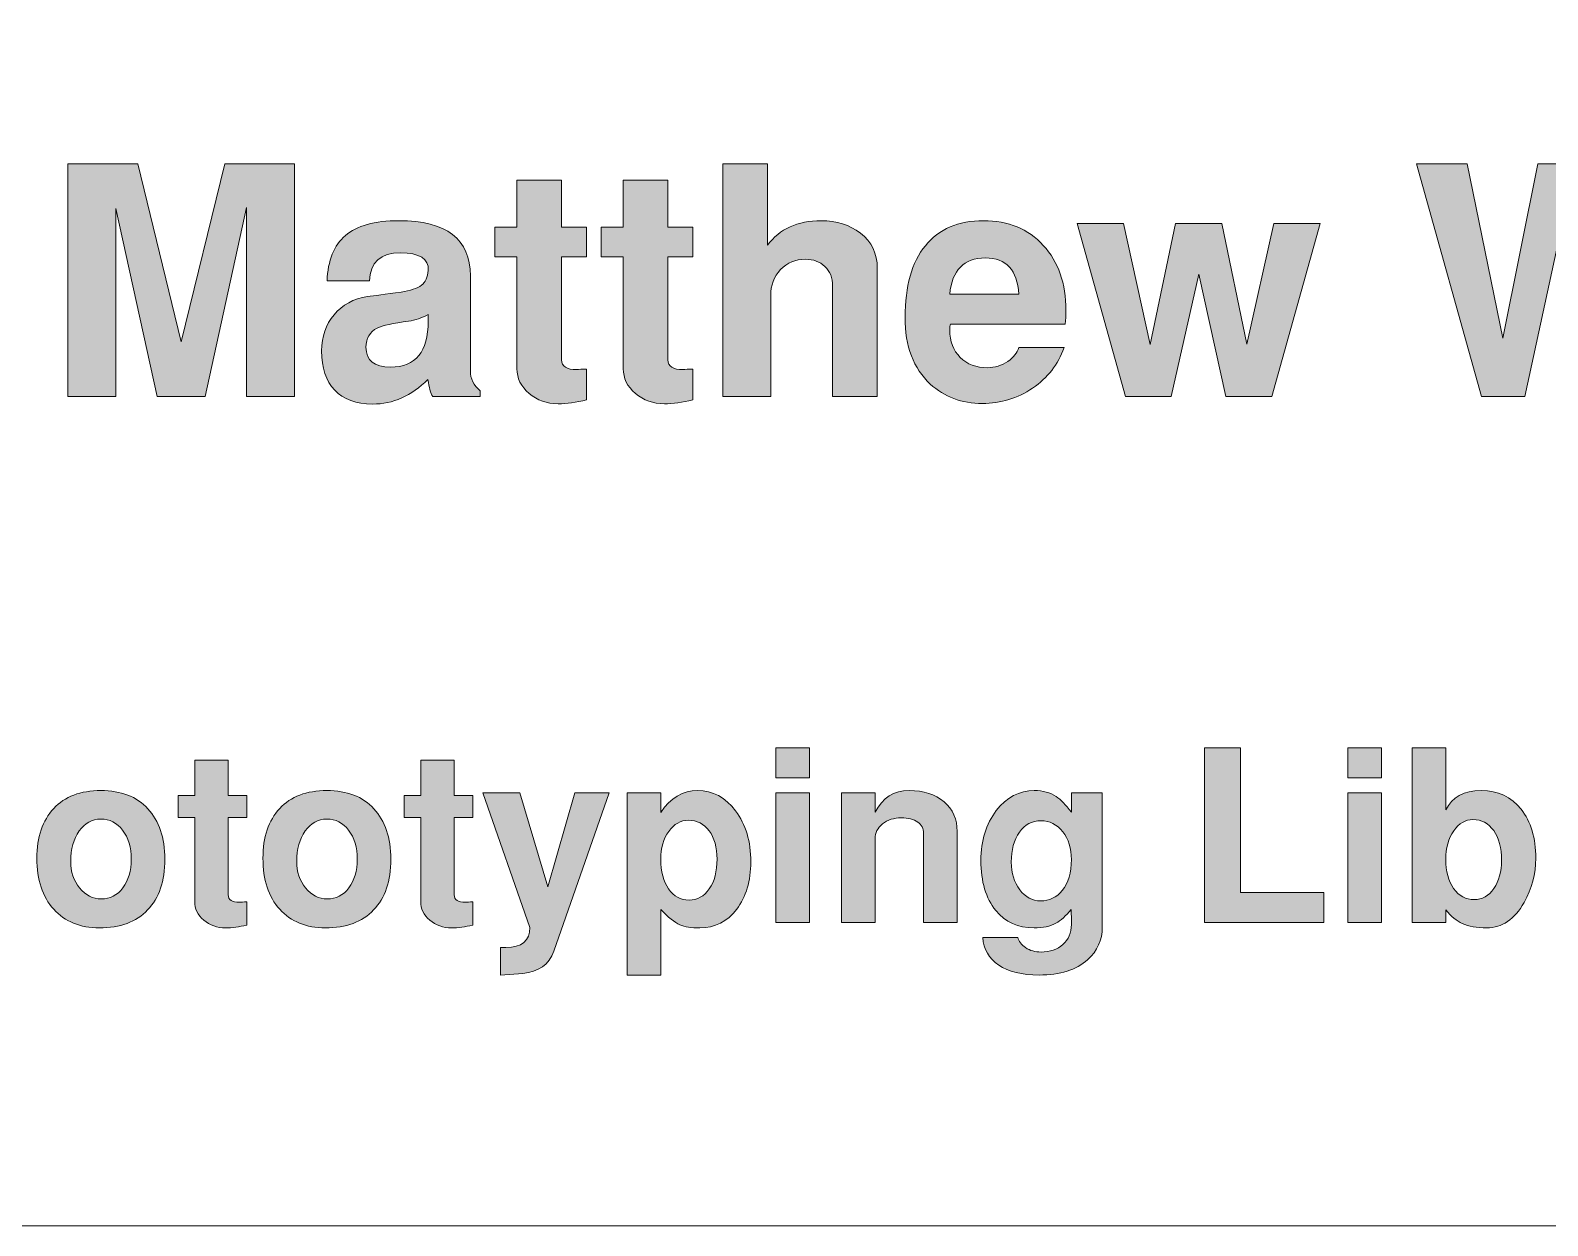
# Model space of a CAD drawing. Header units: inches. Extents: x 0.8 to 4.89, y -4.49 to -0.82.
# Drawn here: x 1.598 to 2.39, y -4.486 to -3.862 of the extents above; entities that cross this region are included whole.
import ezdxf

# ---------------------------------------------------------------- set-up
doc = ezdxf.new("R2010")
doc.units = ezdxf.units.IN
doc.header["$MEASUREMENT"] = 0
doc.layers.add('Layer 1', color=7, linetype='Continuous')

# ---------------------------------------------------------------- blocks, each defined once
blk = doc.blocks.new('block 2')
at = {"layer": 'Layer 1', "color": 7, "lineweight": 5, "true_color": 0xffffff}
blk.add_lwpolyline([(0.79512, -4.48611), (0.79512, -0.81564), (4.89347, -0.81564), (4.89347, -4.48611), (0.79512, -4.48611)], dxfattribs=at)
blk = doc.blocks.new('block 16')
at = {"layer": 'Layer 1', "true_color": 0xed1f24}
h = blk.add_hatch(color=240, dxfattribs=at)
h.dxf.hatch_style = 2
h.paths.add_polyline_path([(1.7359, -4.05286), (1.7109, -4.05286), (1.7109, -3.9542), (1.68924, -4.05286), (1.66423, -4.05286), (1.64256, -3.9547), (1.64256, -4.05286), (1.61757, -4.05286), (1.61757, -3.93136), (1.65415, -3.93136), (1.67672, -4.02438), (1.69954, -3.93136), (1.7359, -3.93136)])
h = blk.add_hatch(color=240, dxfattribs=at)
h.dxf.hatch_style = 2
edge = h.paths.add_edge_path()
edge.add_spline(control_points=[(2.04023, -4.05286), (2.04023, -4.05286), (2.01689, -4.05286), (2.01689, -4.05286), (2.01689, -4.05286), (2.01689, -3.99523), (2.01689, -3.99523), (2.01689, -3.99089), (2.01556, -3.98746), (2.0129, -3.98496), (2.01023, -3.98245), (2.00684, -3.98119), (2.00273, -3.98119), (1.9975, -3.98119), (1.99317, -3.98301), (1.98973, -3.98663), (1.98629, -3.99025), (1.98456, -3.99478), (1.98456, -4.00024), (1.98456, -4.00024), (1.98456, -4.05286), (1.98456, -4.05286), (1.98456, -4.05286), (1.95956, -4.05286), (1.95956, -4.05286), (1.95956, -4.05286), (1.95956, -3.93136), (1.95956, -3.93136), (1.95956, -3.93136), (1.9829, -3.93136), (1.9829, -3.93136), (1.9829, -3.93136), (1.9829, -3.97386), (1.9829, -3.97386), (1.98923, -3.96531), (1.99856, -3.96103), (2.0109, -3.96103), (2.019, -3.96103), (2.02584, -3.9632), (2.0314, -3.96753), (2.03729, -3.9722), (2.04023, -3.97831), (2.04023, -3.98586), (2.04023, -3.98586), (2.04023, -4.05286), (2.04023, -4.05286)], knot_values=[0, 0, 0, 0, 1, 1, 1, 2, 2, 2, 3, 3, 3, 4, 4, 4, 5, 5, 5, 6, 6, 6, 7, 7, 7, 8, 8, 8, 9, 9, 9, 10, 10, 10, 11, 11, 11, 12, 12, 12, 13, 13, 13, 14, 14, 14, 15, 15, 15, 15], degree=3, periodic=1)
h = blk.add_hatch(color=240, dxfattribs=at)
h.dxf.hatch_style = 2
h.paths.add_polyline_path([(2.47489, -3.93136), (2.44089, -4.05286), (2.4184, -4.05286), (2.39829, -3.96046), (2.37831, -4.05286), (2.35577, -4.05286), (2.32172, -3.93136), (2.34823, -3.93136), (2.3669, -4.02237), (2.38506, -3.93136), (2.41156, -3.93136), (2.42973, -4.02336), (2.44839, -3.93136)])
h = blk.add_hatch(color=240, dxfattribs=at)
h.dxf.hatch_style = 2
edge = h.paths.add_edge_path()
edge.add_spline(control_points=[(1.8884, -4.05469), (1.88295, -4.05603), (1.87801, -4.05669), (1.87357, -4.05669), (1.86768, -4.05669), (1.86262, -4.05489), (1.8584, -4.05128), (1.85417, -4.04767), (1.85206, -4.04336), (1.85206, -4.03836), (1.85206, -4.03836), (1.85206, -3.97987), (1.85206, -3.97987), (1.85206, -3.97987), (1.84057, -3.97987), (1.84057, -3.97987), (1.84057, -3.97987), (1.84057, -3.96436), (1.84057, -3.96436), (1.84057, -3.96436), (1.85206, -3.96436), (1.85206, -3.96436), (1.85206, -3.96436), (1.85206, -3.93986), (1.85206, -3.93986), (1.85206, -3.93986), (1.8754, -3.93986), (1.8754, -3.93986), (1.8754, -3.93986), (1.8754, -3.96436), (1.8754, -3.96436), (1.8754, -3.96436), (1.8884, -3.96436), (1.8884, -3.96436), (1.8884, -3.96436), (1.8884, -3.97987), (1.8884, -3.97987), (1.8884, -3.97987), (1.8754, -3.97987), (1.8754, -3.97987), (1.8754, -3.97987), (1.8754, -4.0337), (1.8754, -4.0337), (1.8754, -4.03714), (1.87801, -4.03887), (1.88323, -4.03887), (1.88445, -4.03875), (1.88618, -4.03864), (1.8884, -4.03853), (1.8884, -4.03853), (1.8884, -4.05469), (1.8884, -4.05469)], knot_values=[0, 0, 0, 0, 1, 1, 1, 2, 2, 2, 3, 3, 3, 4, 4, 4, 5, 5, 5, 6, 6, 6, 7, 7, 7, 8, 8, 8, 9, 9, 9, 10, 10, 10, 11, 11, 11, 12, 12, 12, 13, 13, 13, 14, 14, 14, 15, 15, 15, 16, 16, 16, 17, 17, 17, 17], degree=3, periodic=1)
h = blk.add_hatch(color=240, dxfattribs=at)
h.dxf.hatch_style = 2
edge = h.paths.add_edge_path()
edge.add_spline(control_points=[(1.9439, -4.05469), (1.93846, -4.05603), (1.93351, -4.05669), (1.92907, -4.05669), (1.92318, -4.05669), (1.91812, -4.05489), (1.9139, -4.05128), (1.90967, -4.04767), (1.90757, -4.04336), (1.90757, -4.03836), (1.90757, -4.03836), (1.90757, -3.97987), (1.90757, -3.97987), (1.90757, -3.97987), (1.89607, -3.97987), (1.89607, -3.97987), (1.89607, -3.97987), (1.89607, -3.96436), (1.89607, -3.96436), (1.89607, -3.96436), (1.90757, -3.96436), (1.90757, -3.96436), (1.90757, -3.96436), (1.90757, -3.93986), (1.90757, -3.93986), (1.90757, -3.93986), (1.9309, -3.93986), (1.9309, -3.93986), (1.9309, -3.93986), (1.9309, -3.96436), (1.9309, -3.96436), (1.9309, -3.96436), (1.9439, -3.96436), (1.9439, -3.96436), (1.9439, -3.96436), (1.9439, -3.97987), (1.9439, -3.97987), (1.9439, -3.97987), (1.9309, -3.97987), (1.9309, -3.97987), (1.9309, -3.97987), (1.9309, -4.0337), (1.9309, -4.0337), (1.9309, -4.03714), (1.93351, -4.03887), (1.93873, -4.03887), (1.93995, -4.03875), (1.94168, -4.03864), (1.9439, -4.03853), (1.9439, -4.03853), (1.9439, -4.05469), (1.9439, -4.05469)], knot_values=[0, 0, 0, 0, 1, 1, 1, 2, 2, 2, 3, 3, 3, 4, 4, 4, 5, 5, 5, 6, 6, 6, 7, 7, 7, 8, 8, 8, 9, 9, 9, 10, 10, 10, 11, 11, 11, 12, 12, 12, 13, 13, 13, 14, 14, 14, 15, 15, 15, 16, 16, 16, 17, 17, 17, 17], degree=3, periodic=1)
h = blk.add_hatch(color=240, dxfattribs=at)
h.dxf.hatch_style = 2
edge = h.paths.add_edge_path()
edge.add_spline(control_points=[(1.8329, -4.05286), (1.8329, -4.05286), (1.80807, -4.05286), (1.80807, -4.05286), (1.80696, -4.05109), (1.80613, -4.04814), (1.80557, -4.04403), (1.79701, -4.05259), (1.7874, -4.05686), (1.77673, -4.05686), (1.76807, -4.05686), (1.76145, -4.05444), (1.7569, -4.04961), (1.75235, -4.04478), (1.75007, -4.03792), (1.75007, -4.02903), (1.75007, -4.02169), (1.75224, -4.01542), (1.75657, -4.0102), (1.7609, -4.00498), (1.76674, -4.00181), (1.77407, -4.0007), (1.77751, -4.00025), (1.78335, -3.99948), (1.79157, -3.99837), (1.79645, -3.99759), (1.79999, -3.99639), (1.80215, -3.99478), (1.80432, -3.99317), (1.80551, -3.99059), (1.80574, -3.98703), (1.80607, -3.98092), (1.80124, -3.97786), (1.79123, -3.97786), (1.78079, -3.97786), (1.7754, -3.98275), (1.77507, -3.99253), (1.77507, -3.99253), (1.7529, -3.99253), (1.7529, -3.99253), (1.75334, -3.98187), (1.75654, -3.97394), (1.76249, -3.96878), (1.76843, -3.96362), (1.77774, -3.96103), (1.79041, -3.96103), (1.81529, -3.96103), (1.82774, -3.97064), (1.82774, -3.98986), (1.82774, -3.98986), (1.82774, -4.03969), (1.82774, -4.03969), (1.82774, -4.04359), (1.82945, -4.04698), (1.8329, -4.04987), (1.8329, -4.04987), (1.8329, -4.05286), (1.8329, -4.05286)], knot_values=[0, 0, 0, 0, 1, 1, 1, 2, 2, 2, 3, 3, 3, 4, 4, 4, 5, 5, 5, 6, 6, 6, 7, 7, 7, 8, 8, 8, 9, 9, 9, 10, 10, 10, 11, 11, 11, 12, 12, 12, 13, 13, 13, 14, 14, 14, 15, 15, 15, 16, 16, 16, 17, 17, 17, 18, 18, 18, 19, 19, 19, 19], degree=3, periodic=1)
edge = h.paths.add_edge_path()
edge.add_spline(control_points=[(1.80574, -4.01353), (1.80574, -4.01353), (1.80574, -4.01003), (1.80574, -4.01003), (1.80238, -4.01192), (1.79898, -4.01309), (1.79552, -4.01353), (1.78736, -4.01453), (1.78189, -4.01575), (1.7791, -4.0172), (1.77519, -4.01909), (1.77323, -4.02242), (1.77323, -4.02719), (1.77323, -4.03408), (1.77753, -4.03753), (1.78613, -4.03753), (1.7992, -4.03753), (1.80574, -4.02953), (1.80574, -4.01353)], knot_values=[0, 0, 0, 0, 1, 1, 1, 2, 2, 2, 3, 3, 3, 4, 4, 4, 5, 5, 5, 6, 6, 6, 6], degree=3, periodic=1)
h = blk.add_hatch(color=240, dxfattribs=at)
h.dxf.hatch_style = 2
edge = h.paths.add_edge_path()
edge.add_spline(control_points=[(2.13873, -4.00786), (2.13873, -4.01053), (2.13856, -4.01292), (2.13823, -4.01503), (2.13823, -4.01503), (2.0784, -4.01503), (2.0784, -4.01503), (2.07817, -4.0157), (2.07806, -4.01675), (2.07806, -4.0182), (2.07806, -4.02409), (2.07988, -4.02884), (2.08351, -4.03244), (2.08714, -4.03606), (2.09188, -4.03786), (2.09772, -4.03786), (2.10157, -4.03786), (2.10514, -4.03676), (2.10845, -4.03453), (2.11142, -4.03242), (2.11329, -4.03003), (2.11406, -4.02736), (2.11406, -4.02736), (2.13773, -4.02736), (2.13773, -4.02736), (2.13462, -4.03614), (2.12914, -4.0432), (2.12131, -4.04853), (2.11348, -4.05386), (2.10473, -4.05653), (2.09507, -4.05653), (2.08428, -4.05653), (2.07523, -4.05314), (2.0679, -4.04637), (2.05912, -4.03826), (2.05473, -4.02665), (2.05473, -4.01153), (2.05473, -3.99531), (2.05825, -3.98284), (2.06531, -3.97411), (2.07237, -3.96539), (2.08251, -3.96103), (2.09573, -3.96103), (2.10862, -3.96103), (2.119, -3.96534), (2.1269, -3.97394), (2.13479, -3.98256), (2.13873, -3.99386), (2.13873, -4.00786)], knot_values=[0, 0, 0, 0, 1, 1, 1, 2, 2, 2, 3, 3, 3, 4, 4, 4, 5, 5, 5, 6, 6, 6, 7, 7, 7, 8, 8, 8, 9, 9, 9, 10, 10, 10, 11, 11, 11, 12, 12, 12, 13, 13, 13, 14, 14, 14, 15, 15, 15, 16, 16, 16, 16], degree=3, periodic=1)
edge = h.paths.add_edge_path()
edge.add_spline(control_points=[(2.11406, -3.99936), (2.11339, -3.98681), (2.10756, -3.98053), (2.09657, -3.98053), (2.08546, -3.98053), (2.0793, -3.98681), (2.07806, -3.99936), (2.07806, -3.99936), (2.11406, -3.99936), (2.11406, -3.99936)], knot_values=[0, 0, 0, 0, 1, 1, 1, 2, 2, 2, 3, 3, 3, 3], degree=3, periodic=1)
h = blk.add_hatch(color=240, dxfattribs=at)
h.dxf.hatch_style = 2
h.paths.add_polyline_path([(2.2714, -3.96253), (2.24624, -4.05286), (2.22226, -4.05286), (2.20807, -3.98906), (2.19375, -4.05286), (2.16974, -4.05286), (2.14456, -3.96253), (2.16873, -3.96253), (2.18273, -4.0257), (2.19589, -3.96253), (2.22006, -3.96253), (2.23323, -4.02553), (2.24723, -3.96253)])
at = {"layer": 'Layer 1', "lineweight": 0}
for points in [[(1.7359, -4.05286), (1.7109, -4.05286), (1.7109, -3.9542), (1.68924, -4.05286), (1.66423, -4.05286), (1.64256, -3.9547), (1.64256, -4.05286), (1.61757, -4.05286), (1.61757, -3.93136), (1.65415, -3.93136), (1.67672, -4.02438), (1.69954, -3.93136), (1.7359, -3.93136), (1.7359, -4.05286)], [(2.47489, -3.93136), (2.44089, -4.05286), (2.4184, -4.05286), (2.39829, -3.96046), (2.37831, -4.05286), (2.35577, -4.05286), (2.32172, -3.93136), (2.34823, -3.93136), (2.3669, -4.02237), (2.38506, -3.93136), (2.41156, -3.93136), (2.42973, -4.02336), (2.44839, -3.93136), (2.47489, -3.93136)], [(2.2714, -3.96253), (2.24624, -4.05286), (2.22226, -4.05286), (2.20807, -3.98906), (2.19375, -4.05286), (2.16974, -4.05286), (2.14456, -3.96253), (2.16873, -3.96253), (2.18273, -4.0257), (2.19589, -3.96253), (2.22006, -3.96253), (2.23323, -4.02553), (2.24723, -3.96253), (2.2714, -3.96253)]]:
    blk.add_lwpolyline(points, dxfattribs=at)
for points, knots in [([(2.04023, -4.05286), (2.04023, -4.05286), (2.01689, -4.05286), (2.01689, -4.05286), (2.01689, -4.05286), (2.01689, -3.99523), (2.01689, -3.99523), (2.01689, -3.99089), (2.01556, -3.98746), (2.0129, -3.98496), (2.01023, -3.98245), (2.00684, -3.98119), (2.00273, -3.98119), (1.9975, -3.98119), (1.99317, -3.98301), (1.98973, -3.98663), (1.98629, -3.99025), (1.98456, -3.99478), (1.98456, -4.00024), (1.98456, -4.00024), (1.98456, -4.05286), (1.98456, -4.05286), (1.98456, -4.05286), (1.95956, -4.05286), (1.95956, -4.05286), (1.95956, -4.05286), (1.95956, -3.93136), (1.95956, -3.93136), (1.95956, -3.93136), (1.9829, -3.93136), (1.9829, -3.93136), (1.9829, -3.93136), (1.9829, -3.97386), (1.9829, -3.97386), (1.98923, -3.96531), (1.99856, -3.96103), (2.0109, -3.96103), (2.019, -3.96103), (2.02584, -3.9632), (2.0314, -3.96753), (2.03729, -3.9722), (2.04023, -3.97831), (2.04023, -3.98586), (2.04023, -3.98586), (2.04023, -4.05286), (2.04023, -4.05286)], [0, 0, 0, 0, 1, 1, 1, 2, 2, 2, 3, 3, 3, 4, 4, 4, 5, 5, 5, 6, 6, 6, 7, 7, 7, 8, 8, 8, 9, 9, 9, 10, 10, 10, 11, 11, 11, 12, 12, 12, 13, 13, 13, 14, 14, 14, 15, 15, 15, 15]), ([(1.8884, -4.05469), (1.88295, -4.05603), (1.87801, -4.05669), (1.87357, -4.05669), (1.86768, -4.05669), (1.86262, -4.05489), (1.8584, -4.05128), (1.85417, -4.04767), (1.85206, -4.04336), (1.85206, -4.03836), (1.85206, -4.03836), (1.85206, -3.97987), (1.85206, -3.97987), (1.85206, -3.97987), (1.84057, -3.97987), (1.84057, -3.97987), (1.84057, -3.97987), (1.84057, -3.96436), (1.84057, -3.96436), (1.84057, -3.96436), (1.85206, -3.96436), (1.85206, -3.96436), (1.85206, -3.96436), (1.85206, -3.93986), (1.85206, -3.93986), (1.85206, -3.93986), (1.8754, -3.93986), (1.8754, -3.93986), (1.8754, -3.93986), (1.8754, -3.96436), (1.8754, -3.96436), (1.8754, -3.96436), (1.8884, -3.96436), (1.8884, -3.96436), (1.8884, -3.96436), (1.8884, -3.97987), (1.8884, -3.97987), (1.8884, -3.97987), (1.8754, -3.97987), (1.8754, -3.97987), (1.8754, -3.97987), (1.8754, -4.0337), (1.8754, -4.0337), (1.8754, -4.03714), (1.87801, -4.03887), (1.88323, -4.03887), (1.88445, -4.03875), (1.88618, -4.03864), (1.8884, -4.03853), (1.8884, -4.03853), (1.8884, -4.05469), (1.8884, -4.05469)], [0, 0, 0, 0, 1, 1, 1, 2, 2, 2, 3, 3, 3, 4, 4, 4, 5, 5, 5, 6, 6, 6, 7, 7, 7, 8, 8, 8, 9, 9, 9, 10, 10, 10, 11, 11, 11, 12, 12, 12, 13, 13, 13, 14, 14, 14, 15, 15, 15, 16, 16, 16, 17, 17, 17, 17]), ([(1.9439, -4.05469), (1.93846, -4.05603), (1.93351, -4.05669), (1.92907, -4.05669), (1.92318, -4.05669), (1.91812, -4.05489), (1.9139, -4.05128), (1.90967, -4.04767), (1.90757, -4.04336), (1.90757, -4.03836), (1.90757, -4.03836), (1.90757, -3.97987), (1.90757, -3.97987), (1.90757, -3.97987), (1.89607, -3.97987), (1.89607, -3.97987), (1.89607, -3.97987), (1.89607, -3.96436), (1.89607, -3.96436), (1.89607, -3.96436), (1.90757, -3.96436), (1.90757, -3.96436), (1.90757, -3.96436), (1.90757, -3.93986), (1.90757, -3.93986), (1.90757, -3.93986), (1.9309, -3.93986), (1.9309, -3.93986), (1.9309, -3.93986), (1.9309, -3.96436), (1.9309, -3.96436), (1.9309, -3.96436), (1.9439, -3.96436), (1.9439, -3.96436), (1.9439, -3.96436), (1.9439, -3.97987), (1.9439, -3.97987), (1.9439, -3.97987), (1.9309, -3.97987), (1.9309, -3.97987), (1.9309, -3.97987), (1.9309, -4.0337), (1.9309, -4.0337), (1.9309, -4.03714), (1.93351, -4.03887), (1.93873, -4.03887), (1.93995, -4.03875), (1.94168, -4.03864), (1.9439, -4.03853), (1.9439, -4.03853), (1.9439, -4.05469), (1.9439, -4.05469)], [0, 0, 0, 0, 1, 1, 1, 2, 2, 2, 3, 3, 3, 4, 4, 4, 5, 5, 5, 6, 6, 6, 7, 7, 7, 8, 8, 8, 9, 9, 9, 10, 10, 10, 11, 11, 11, 12, 12, 12, 13, 13, 13, 14, 14, 14, 15, 15, 15, 16, 16, 16, 17, 17, 17, 17]), ([(1.8329, -4.05286), (1.8329, -4.05286), (1.80807, -4.05286), (1.80807, -4.05286), (1.80696, -4.05109), (1.80613, -4.04814), (1.80557, -4.04403), (1.79701, -4.05259), (1.7874, -4.05686), (1.77673, -4.05686), (1.76807, -4.05686), (1.76145, -4.05444), (1.7569, -4.04961), (1.75235, -4.04478), (1.75007, -4.03792), (1.75007, -4.02903), (1.75007, -4.02169), (1.75224, -4.01542), (1.75657, -4.0102), (1.7609, -4.00498), (1.76674, -4.00181), (1.77407, -4.0007), (1.77751, -4.00025), (1.78335, -3.99948), (1.79157, -3.99837), (1.79645, -3.99759), (1.79999, -3.99639), (1.80215, -3.99478), (1.80432, -3.99317), (1.80551, -3.99059), (1.80574, -3.98703), (1.80607, -3.98092), (1.80124, -3.97786), (1.79123, -3.97786), (1.78079, -3.97786), (1.7754, -3.98275), (1.77507, -3.99253), (1.77507, -3.99253), (1.7529, -3.99253), (1.7529, -3.99253), (1.75334, -3.98187), (1.75654, -3.97394), (1.76249, -3.96878), (1.76843, -3.96362), (1.77774, -3.96103), (1.79041, -3.96103), (1.81529, -3.96103), (1.82774, -3.97064), (1.82774, -3.98986), (1.82774, -3.98986), (1.82774, -4.03969), (1.82774, -4.03969), (1.82774, -4.04359), (1.82945, -4.04698), (1.8329, -4.04987), (1.8329, -4.04987), (1.8329, -4.05286), (1.8329, -4.05286)], [0, 0, 0, 0, 1, 1, 1, 2, 2, 2, 3, 3, 3, 4, 4, 4, 5, 5, 5, 6, 6, 6, 7, 7, 7, 8, 8, 8, 9, 9, 9, 10, 10, 10, 11, 11, 11, 12, 12, 12, 13, 13, 13, 14, 14, 14, 15, 15, 15, 16, 16, 16, 17, 17, 17, 18, 18, 18, 19, 19, 19, 19]), ([(2.13873, -4.00786), (2.13873, -4.01053), (2.13856, -4.01292), (2.13823, -4.01503), (2.13823, -4.01503), (2.0784, -4.01503), (2.0784, -4.01503), (2.07817, -4.0157), (2.07806, -4.01675), (2.07806, -4.0182), (2.07806, -4.02409), (2.07988, -4.02884), (2.08351, -4.03244), (2.08714, -4.03606), (2.09188, -4.03786), (2.09772, -4.03786), (2.10157, -4.03786), (2.10514, -4.03676), (2.10845, -4.03453), (2.11142, -4.03242), (2.11329, -4.03003), (2.11406, -4.02736), (2.11406, -4.02736), (2.13773, -4.02736), (2.13773, -4.02736), (2.13462, -4.03614), (2.12914, -4.0432), (2.12131, -4.04853), (2.11348, -4.05386), (2.10473, -4.05653), (2.09507, -4.05653), (2.08428, -4.05653), (2.07523, -4.05314), (2.0679, -4.04637), (2.05912, -4.03826), (2.05473, -4.02665), (2.05473, -4.01153), (2.05473, -3.99531), (2.05825, -3.98284), (2.06531, -3.97411), (2.07237, -3.96539), (2.08251, -3.96103), (2.09573, -3.96103), (2.10862, -3.96103), (2.119, -3.96534), (2.1269, -3.97394), (2.13479, -3.98256), (2.13873, -3.99386), (2.13873, -4.00786)], [0, 0, 0, 0, 1, 1, 1, 2, 2, 2, 3, 3, 3, 4, 4, 4, 5, 5, 5, 6, 6, 6, 7, 7, 7, 8, 8, 8, 9, 9, 9, 10, 10, 10, 11, 11, 11, 12, 12, 12, 13, 13, 13, 14, 14, 14, 15, 15, 15, 16, 16, 16, 16]), ([(2.11406, -3.99936), (2.11339, -3.98681), (2.10756, -3.98053), (2.09657, -3.98053), (2.08546, -3.98053), (2.0793, -3.98681), (2.07806, -3.99936), (2.07806, -3.99936), (2.11406, -3.99936), (2.11406, -3.99936)], [0, 0, 0, 0, 1, 1, 1, 2, 2, 2, 3, 3, 3, 3]), ([(1.80574, -4.01353), (1.80574, -4.01353), (1.80574, -4.01003), (1.80574, -4.01003), (1.80238, -4.01192), (1.79898, -4.01309), (1.79552, -4.01353), (1.78736, -4.01453), (1.78189, -4.01575), (1.7791, -4.0172), (1.77519, -4.01909), (1.77323, -4.02242), (1.77323, -4.02719), (1.77323, -4.03408), (1.77753, -4.03753), (1.78613, -4.03753), (1.7992, -4.03753), (1.80574, -4.02953), (1.80574, -4.01353)], [0, 0, 0, 0, 1, 1, 1, 2, 2, 2, 3, 3, 3, 4, 4, 4, 5, 5, 5, 6, 6, 6, 6])]:
    blk.add_open_spline(points, degree=3, knots=knots, dxfattribs=at)
blk = doc.blocks.new('block 14')
at = {"layer": 'Layer 1'}
blk.add_blockref('block 16', (0, 0), dxfattribs=at)
blk = doc.blocks.new('block 4')
at = {"layer": 'Layer 1'}
blk.add_blockref('block 14', (0, 0), dxfattribs=at)
blk = doc.blocks.new('block 27')
at = {"layer": 'Layer 1', "true_color": 0xed1f24}
h = blk.add_hatch(color=240, dxfattribs=at)
h.dxf.hatch_style = 2
h.paths.add_polyline_path([(2.0048, -4.25216), (1.9873, -4.25216), (1.9873, -4.23653), (2.0048, -4.23653)])
h.paths.add_polyline_path([(2.0048, -4.32766), (1.9873, -4.32766), (1.9873, -4.25991), (2.0048, -4.25991)])
h = blk.add_hatch(color=240, dxfattribs=at)
h.dxf.hatch_style = 2
h.paths.add_polyline_path([(2.27343, -4.32766), (2.21106, -4.32766), (2.21106, -4.23653), (2.2298, -4.23653), (2.2298, -4.31203), (2.27343, -4.31203)])
h = blk.add_hatch(color=240, dxfattribs=at)
h.dxf.hatch_style = 2
h.paths.add_polyline_path([(2.30343, -4.25216), (2.28593, -4.25216), (2.28593, -4.23653), (2.30343, -4.23653)])
h.paths.add_polyline_path([(2.30343, -4.32766), (2.28593, -4.32766), (2.28593, -4.25991), (2.30343, -4.25991)])
h = blk.add_hatch(color=240, dxfattribs=at)
h.dxf.hatch_style = 2
edge = h.paths.add_edge_path()
edge.add_spline(control_points=[(2.38406, -4.29416), (2.38406, -4.30233), (2.38201, -4.31003), (2.37794, -4.31728), (2.37293, -4.32612), (2.36643, -4.33053), (2.35843, -4.33053), (2.35326, -4.33053), (2.34901, -4.32978), (2.34568, -4.32828), (2.34277, -4.32686), (2.33989, -4.32449), (2.33706, -4.32116), (2.33706, -4.32116), (2.33706, -4.32766), (2.33706, -4.32766), (2.33706, -4.32766), (2.31956, -4.32766), (2.31956, -4.32766), (2.31956, -4.32766), (2.31956, -4.23653), (2.31956, -4.23653), (2.31956, -4.23653), (2.33706, -4.23653), (2.33706, -4.23653), (2.33706, -4.23653), (2.33706, -4.26891), (2.33706, -4.26891), (2.3403, -4.26216), (2.34648, -4.25878), (2.35556, -4.25878), (2.36431, -4.25878), (2.37124, -4.26203), (2.37637, -4.26853), (2.3815, -4.27503), (2.38406, -4.28358), (2.38406, -4.29416)], knot_values=[0, 0, 0, 0, 1, 1, 1, 2, 2, 2, 3, 3, 3, 4, 4, 4, 5, 5, 5, 6, 6, 6, 7, 7, 7, 8, 8, 8, 9, 9, 9, 10, 10, 10, 11, 11, 11, 12, 12, 12, 12], degree=3, periodic=1)
edge = h.paths.add_edge_path()
edge.add_spline(control_points=[(2.36618, -4.29516), (2.36618, -4.28874), (2.36481, -4.2836), (2.36207, -4.27972), (2.35933, -4.27584), (2.35573, -4.27391), (2.35124, -4.27391), (2.34734, -4.27391), (2.34401, -4.27589), (2.34123, -4.27985), (2.33845, -4.28381), (2.33706, -4.28878), (2.33706, -4.29478), (2.33706, -4.30095), (2.33843, -4.30599), (2.34117, -4.30991), (2.34391, -4.31382), (2.34747, -4.31578), (2.35187, -4.31578), (2.3561, -4.31578), (2.35954, -4.31384), (2.3622, -4.30997), (2.36485, -4.30609), (2.36618, -4.30115), (2.36618, -4.29516)], knot_values=[0, 0, 0, 0, 1, 1, 1, 2, 2, 2, 3, 3, 3, 4, 4, 4, 5, 5, 5, 6, 6, 6, 7, 7, 7, 8, 8, 8, 8], degree=3, periodic=1)
h = blk.add_hatch(color=240, dxfattribs=at)
h.dxf.hatch_style = 2
edge = h.paths.add_edge_path()
edge.add_spline(control_points=[(1.71105, -4.32903), (1.70696, -4.33003), (1.70325, -4.33053), (1.69992, -4.33053), (1.69551, -4.33053), (1.69172, -4.32918), (1.68855, -4.32647), (1.68538, -4.32376), (1.6838, -4.32053), (1.6838, -4.31678), (1.6838, -4.31678), (1.6838, -4.27291), (1.6838, -4.27291), (1.6838, -4.27291), (1.67517, -4.27291), (1.67517, -4.27291), (1.67517, -4.27291), (1.67517, -4.26128), (1.67517, -4.26128), (1.67517, -4.26128), (1.6838, -4.26128), (1.6838, -4.26128), (1.6838, -4.26128), (1.6838, -4.24291), (1.6838, -4.24291), (1.6838, -4.24291), (1.7013, -4.24291), (1.7013, -4.24291), (1.7013, -4.24291), (1.7013, -4.26128), (1.7013, -4.26128), (1.7013, -4.26128), (1.71105, -4.26128), (1.71105, -4.26128), (1.71105, -4.26128), (1.71105, -4.27291), (1.71105, -4.27291), (1.71105, -4.27291), (1.7013, -4.27291), (1.7013, -4.27291), (1.7013, -4.27291), (1.7013, -4.31328), (1.7013, -4.31328), (1.7013, -4.31586), (1.70325, -4.31716), (1.70717, -4.31716), (1.70809, -4.31708), (1.70938, -4.31699), (1.71105, -4.31691), (1.71105, -4.31691), (1.71105, -4.32903), (1.71105, -4.32903)], knot_values=[0, 0, 0, 0, 1, 1, 1, 2, 2, 2, 3, 3, 3, 4, 4, 4, 5, 5, 5, 6, 6, 6, 7, 7, 7, 8, 8, 8, 9, 9, 9, 10, 10, 10, 11, 11, 11, 12, 12, 12, 13, 13, 13, 14, 14, 14, 15, 15, 15, 16, 16, 16, 17, 17, 17, 17], degree=3, periodic=1)
h = blk.add_hatch(color=240, dxfattribs=at)
h.dxf.hatch_style = 2
edge = h.paths.add_edge_path()
edge.add_spline(control_points=[(1.82905, -4.32903), (1.82496, -4.33003), (1.82126, -4.33053), (1.81793, -4.33053), (1.81351, -4.33053), (1.80972, -4.32918), (1.80655, -4.32647), (1.80339, -4.32376), (1.8018, -4.32053), (1.8018, -4.31678), (1.8018, -4.31678), (1.8018, -4.27291), (1.8018, -4.27291), (1.8018, -4.27291), (1.79317, -4.27291), (1.79317, -4.27291), (1.79317, -4.27291), (1.79317, -4.26128), (1.79317, -4.26128), (1.79317, -4.26128), (1.8018, -4.26128), (1.8018, -4.26128), (1.8018, -4.26128), (1.8018, -4.24291), (1.8018, -4.24291), (1.8018, -4.24291), (1.8193, -4.24291), (1.8193, -4.24291), (1.8193, -4.24291), (1.8193, -4.26128), (1.8193, -4.26128), (1.8193, -4.26128), (1.82905, -4.26128), (1.82905, -4.26128), (1.82905, -4.26128), (1.82905, -4.27291), (1.82905, -4.27291), (1.82905, -4.27291), (1.8193, -4.27291), (1.8193, -4.27291), (1.8193, -4.27291), (1.8193, -4.31328), (1.8193, -4.31328), (1.8193, -4.31586), (1.82126, -4.31716), (1.82517, -4.31716), (1.82609, -4.31708), (1.82739, -4.31699), (1.82905, -4.31691), (1.82905, -4.31691), (1.82905, -4.32903), (1.82905, -4.32903)], knot_values=[0, 0, 0, 0, 1, 1, 1, 2, 2, 2, 3, 3, 3, 4, 4, 4, 5, 5, 5, 6, 6, 6, 7, 7, 7, 8, 8, 8, 9, 9, 9, 10, 10, 10, 11, 11, 11, 12, 12, 12, 13, 13, 13, 14, 14, 14, 15, 15, 15, 16, 16, 16, 17, 17, 17, 17], degree=3, periodic=1)
h = blk.add_hatch(color=240, dxfattribs=at)
h.dxf.hatch_style = 2
edge = h.paths.add_edge_path()
edge.add_spline(control_points=[(1.66817, -4.29466), (1.66817, -4.30608), (1.66519, -4.31491), (1.65923, -4.32116), (1.65327, -4.32741), (1.64488, -4.33053), (1.63404, -4.33053), (1.62396, -4.33053), (1.616, -4.32728), (1.61017, -4.32078), (1.60434, -4.31428), (1.60142, -4.30541), (1.60142, -4.29416), (1.60142, -4.28307), (1.60434, -4.27441), (1.61017, -4.26815), (1.616, -4.26191), (1.62421, -4.25878), (1.63479, -4.25878), (1.64529, -4.25878), (1.65348, -4.26195), (1.65936, -4.26828), (1.66523, -4.27462), (1.66817, -4.28341), (1.66817, -4.29466)], knot_values=[0, 0, 0, 0, 1, 1, 1, 2, 2, 2, 3, 3, 3, 4, 4, 4, 5, 5, 5, 6, 6, 6, 7, 7, 7, 8, 8, 8, 8], degree=3, periodic=1)
edge = h.paths.add_edge_path()
edge.add_spline(control_points=[(1.65067, -4.29472), (1.65067, -4.28849), (1.64917, -4.28342), (1.64617, -4.27951), (1.64317, -4.27561), (1.63938, -4.27365), (1.63479, -4.27365), (1.63021, -4.27365), (1.62644, -4.27574), (1.62348, -4.27989), (1.62052, -4.28404), (1.61905, -4.28936), (1.61905, -4.29584), (1.61905, -4.30124), (1.62061, -4.30585), (1.62373, -4.30967), (1.62686, -4.3135), (1.63062, -4.31541), (1.63504, -4.31541), (1.63963, -4.31541), (1.64338, -4.31348), (1.64629, -4.30961), (1.64921, -4.30575), (1.65067, -4.30079), (1.65067, -4.29472)], knot_values=[0, 0, 0, 0, 1, 1, 1, 2, 2, 2, 3, 3, 3, 4, 4, 4, 5, 5, 5, 6, 6, 6, 7, 7, 7, 8, 8, 8, 8], degree=3, periodic=1)
h = blk.add_hatch(color=240, dxfattribs=at)
h.dxf.hatch_style = 2
edge = h.paths.add_edge_path()
edge.add_spline(control_points=[(1.78618, -4.29466), (1.78618, -4.30608), (1.7832, -4.31491), (1.77724, -4.32116), (1.77128, -4.32741), (1.76289, -4.33053), (1.75205, -4.33053), (1.74196, -4.33053), (1.73401, -4.32728), (1.72818, -4.32078), (1.72234, -4.31428), (1.71943, -4.30541), (1.71943, -4.29416), (1.71943, -4.28307), (1.72234, -4.27441), (1.72818, -4.26815), (1.73401, -4.26191), (1.74221, -4.25878), (1.7528, -4.25878), (1.7633, -4.25878), (1.77149, -4.26195), (1.77736, -4.26828), (1.78324, -4.27462), (1.78618, -4.28341), (1.78618, -4.29466)], knot_values=[0, 0, 0, 0, 1, 1, 1, 2, 2, 2, 3, 3, 3, 4, 4, 4, 5, 5, 5, 6, 6, 6, 7, 7, 7, 8, 8, 8, 8], degree=3, periodic=1)
edge = h.paths.add_edge_path()
edge.add_spline(control_points=[(1.76868, -4.29472), (1.76868, -4.28849), (1.76718, -4.28342), (1.76417, -4.27951), (1.76118, -4.27561), (1.75739, -4.27365), (1.7528, -4.27365), (1.74822, -4.27365), (1.74445, -4.27574), (1.74149, -4.27989), (1.73853, -4.28404), (1.73705, -4.28936), (1.73705, -4.29584), (1.73705, -4.30124), (1.73861, -4.30585), (1.74174, -4.30967), (1.74487, -4.3135), (1.74863, -4.31541), (1.75305, -4.31541), (1.75764, -4.31541), (1.76139, -4.31348), (1.7643, -4.30961), (1.76722, -4.30575), (1.76868, -4.30079), (1.76868, -4.29472)], knot_values=[0, 0, 0, 0, 1, 1, 1, 2, 2, 2, 3, 3, 3, 4, 4, 4, 5, 5, 5, 6, 6, 6, 7, 7, 7, 8, 8, 8, 8], degree=3, periodic=1)
h = blk.add_hatch(color=240, dxfattribs=at)
h.dxf.hatch_style = 2
edge = h.paths.add_edge_path()
edge.add_spline(control_points=[(1.9003, -4.25991), (1.9003, -4.25991), (1.8713, -4.34266), (1.8713, -4.34266), (1.8688, -4.34974), (1.86338, -4.35362), (1.85506, -4.35428), (1.85506, -4.35428), (1.84355, -4.35516), (1.84355, -4.35516), (1.84355, -4.35516), (1.84355, -4.34078), (1.84355, -4.34078), (1.84355, -4.34078), (1.84618, -4.34078), (1.84618, -4.34078), (1.85459, -4.34078), (1.85881, -4.33728), (1.85881, -4.33028), (1.85881, -4.33028), (1.83417, -4.25991), (1.83417, -4.25991), (1.83417, -4.25991), (1.85355, -4.25991), (1.85355, -4.25991), (1.85355, -4.25991), (1.86818, -4.30903), (1.86818, -4.30903), (1.86818, -4.30903), (1.8823, -4.25991), (1.8823, -4.25991), (1.8823, -4.25991), (1.9003, -4.25991), (1.9003, -4.25991)], knot_values=[0, 0, 0, 0, 1, 1, 1, 2, 2, 2, 3, 3, 3, 4, 4, 4, 5, 5, 5, 6, 6, 6, 7, 7, 7, 8, 8, 8, 9, 9, 9, 10, 10, 10, 11, 11, 11, 11], degree=3, periodic=1)
h = blk.add_hatch(color=240, dxfattribs=at)
h.dxf.hatch_style = 2
edge = h.paths.add_edge_path()
edge.add_spline(control_points=[(1.97418, -4.29603), (1.97418, -4.30603), (1.97172, -4.31428), (1.9668, -4.32078), (1.96189, -4.32728), (1.95546, -4.33053), (1.94755, -4.33053), (1.94305, -4.33053), (1.9396, -4.32999), (1.93717, -4.3289), (1.93434, -4.32766), (1.93101, -4.32499), (1.92718, -4.32091), (1.92718, -4.32091), (1.92718, -4.35516), (1.92718, -4.35516), (1.92718, -4.35516), (1.90967, -4.35516), (1.90967, -4.35516), (1.90967, -4.35516), (1.90967, -4.25991), (1.90967, -4.25991), (1.90967, -4.25991), (1.92718, -4.25991), (1.92718, -4.25991), (1.92718, -4.25991), (1.92718, -4.27016), (1.92718, -4.27016), (1.93226, -4.26257), (1.93867, -4.25878), (1.94642, -4.25878), (1.95435, -4.25878), (1.96094, -4.26232), (1.96624, -4.26941), (1.97153, -4.27649), (1.97418, -4.28537), (1.97418, -4.29603)], knot_values=[0, 0, 0, 0, 1, 1, 1, 2, 2, 2, 3, 3, 3, 4, 4, 4, 5, 5, 5, 6, 6, 6, 7, 7, 7, 8, 8, 8, 9, 9, 9, 10, 10, 10, 11, 11, 11, 12, 12, 12, 12], degree=3, periodic=1)
edge = h.paths.add_edge_path()
edge.add_spline(control_points=[(1.95655, -4.29454), (1.95655, -4.28845), (1.95518, -4.28356), (1.95243, -4.27985), (1.94968, -4.27614), (1.94605, -4.27429), (1.94155, -4.27429), (1.93755, -4.27429), (1.93416, -4.27622), (1.93136, -4.2801), (1.92857, -4.28397), (1.92718, -4.28883), (1.92718, -4.29466), (1.92718, -4.30107), (1.92853, -4.30624), (1.93124, -4.31016), (1.93395, -4.31407), (1.93751, -4.31603), (1.94193, -4.31603), (1.94626, -4.31603), (1.94978, -4.31407), (1.95249, -4.31016), (1.95519, -4.30624), (1.95655, -4.30103), (1.95655, -4.29454)], knot_values=[0, 0, 0, 0, 1, 1, 1, 2, 2, 2, 3, 3, 3, 4, 4, 4, 5, 5, 5, 6, 6, 6, 7, 7, 7, 8, 8, 8, 8], degree=3, periodic=1)
h = blk.add_hatch(color=240, dxfattribs=at)
h.dxf.hatch_style = 2
edge = h.paths.add_edge_path()
edge.add_spline(control_points=[(2.08194, -4.32766), (2.08194, -4.32766), (2.06443, -4.32766), (2.06443, -4.32766), (2.06443, -4.32766), (2.06443, -4.28116), (2.06443, -4.28116), (2.06443, -4.27866), (2.06339, -4.27668), (2.06131, -4.27522), (2.05922, -4.27376), (2.05639, -4.27303), (2.05281, -4.27303), (2.04889, -4.27303), (2.04562, -4.27407), (2.043, -4.27616), (2.04037, -4.27824), (2.03906, -4.28086), (2.03906, -4.28403), (2.03906, -4.28403), (2.03906, -4.32766), (2.03906, -4.32766), (2.03906, -4.32766), (2.02156, -4.32766), (2.02156, -4.32766), (2.02156, -4.32766), (2.02156, -4.25991), (2.02156, -4.25991), (2.02156, -4.25991), (2.03906, -4.25991), (2.03906, -4.25991), (2.03906, -4.25991), (2.03906, -4.27003), (2.03906, -4.27003), (2.04298, -4.26253), (2.04889, -4.25878), (2.05681, -4.25878), (2.06439, -4.25878), (2.07048, -4.26074), (2.07506, -4.26466), (2.07964, -4.26858), (2.08194, -4.27374), (2.08194, -4.28016), (2.08194, -4.28016), (2.08194, -4.32766), (2.08194, -4.32766)], knot_values=[0, 0, 0, 0, 1, 1, 1, 2, 2, 2, 3, 3, 3, 4, 4, 4, 5, 5, 5, 6, 6, 6, 7, 7, 7, 8, 8, 8, 9, 9, 9, 10, 10, 10, 11, 11, 11, 12, 12, 12, 13, 13, 13, 14, 14, 14, 15, 15, 15, 15], degree=3, periodic=1)
h = blk.add_hatch(color=240, dxfattribs=at)
h.dxf.hatch_style = 2
edge = h.paths.add_edge_path()
edge.add_spline(control_points=[(2.15768, -4.33016), (2.15768, -4.33691), (2.15514, -4.34257), (2.15006, -4.34715), (2.14414, -4.35249), (2.13568, -4.35516), (2.12468, -4.35516), (2.11576, -4.35516), (2.10874, -4.35343), (2.10362, -4.34997), (2.0985, -4.34651), (2.09572, -4.3417), (2.09531, -4.33553), (2.09531, -4.33553), (2.11365, -4.33553), (2.11365, -4.33553), (2.11407, -4.33753), (2.11542, -4.3393), (2.11768, -4.34085), (2.11994, -4.34239), (2.12262, -4.34316), (2.12572, -4.34316), (2.13041, -4.34316), (2.13422, -4.34184), (2.13716, -4.33922), (2.14009, -4.3366), (2.14156, -4.33312), (2.14156, -4.32878), (2.14156, -4.32428), (2.14151, -4.32166), (2.14143, -4.32091), (2.13867, -4.32433), (2.13603, -4.3267), (2.13352, -4.32803), (2.1305, -4.3297), (2.12669, -4.33053), (2.12208, -4.33053), (2.1137, -4.33053), (2.10704, -4.32749), (2.1021, -4.3214), (2.0969, -4.31508), (2.09431, -4.30637), (2.09431, -4.29528), (2.09431, -4.28495), (2.09698, -4.27628), (2.10235, -4.26928), (2.10771, -4.26228), (2.11433, -4.25878), (2.12221, -4.25878), (2.12665, -4.25878), (2.13046, -4.25983), (2.13364, -4.26191), (2.13599, -4.26349), (2.13862, -4.2662), (2.14156, -4.27003), (2.14156, -4.27003), (2.14156, -4.25991), (2.14156, -4.25991), (2.14156, -4.25991), (2.15768, -4.25991), (2.15768, -4.25991), (2.15768, -4.25991), (2.15768, -4.33016), (2.15768, -4.33016)], knot_values=[0, 0, 0, 0, 1, 1, 1, 2, 2, 2, 3, 3, 3, 4, 4, 4, 5, 5, 5, 6, 6, 6, 7, 7, 7, 8, 8, 8, 9, 9, 9, 10, 10, 10, 11, 11, 11, 12, 12, 12, 13, 13, 13, 14, 14, 14, 15, 15, 15, 16, 16, 16, 17, 17, 17, 18, 18, 18, 19, 19, 19, 20, 20, 20, 21, 21, 21, 21], degree=3, periodic=1)
edge = h.paths.add_edge_path()
edge.add_spline(control_points=[(2.14156, -4.29478), (2.14156, -4.28895), (2.14006, -4.28412), (2.13706, -4.28028), (2.13406, -4.27645), (2.13026, -4.27453), (2.12568, -4.27453), (2.12101, -4.27453), (2.11726, -4.27655), (2.11443, -4.28059), (2.1116, -4.28464), (2.11018, -4.28982), (2.11018, -4.29616), (2.11018, -4.30191), (2.11166, -4.30672), (2.11462, -4.31059), (2.11757, -4.31447), (2.12118, -4.31641), (2.12543, -4.31641), (2.1301, -4.31641), (2.13389, -4.31462), (2.13681, -4.31104), (2.13997, -4.30712), (2.14156, -4.3017), (2.14156, -4.29478)], knot_values=[0, 0, 0, 0, 1, 1, 1, 2, 2, 2, 3, 3, 3, 4, 4, 4, 5, 5, 5, 6, 6, 6, 7, 7, 7, 8, 8, 8, 8], degree=3, periodic=1)
at = {"layer": 'Layer 1', "lineweight": 0}
for points in [[(2.0048, -4.25216), (1.9873, -4.25216), (1.9873, -4.23653), (2.0048, -4.23653), (2.0048, -4.25216)], [(2.27343, -4.32766), (2.21106, -4.32766), (2.21106, -4.23653), (2.2298, -4.23653), (2.2298, -4.31203), (2.27343, -4.31203), (2.27343, -4.32766)], [(2.30343, -4.25216), (2.28593, -4.25216), (2.28593, -4.23653), (2.30343, -4.23653), (2.30343, -4.25216)], [(2.0048, -4.32766), (1.9873, -4.32766), (1.9873, -4.25991), (2.0048, -4.25991), (2.0048, -4.32766)], [(2.30343, -4.32766), (2.28593, -4.32766), (2.28593, -4.25991), (2.30343, -4.25991), (2.30343, -4.32766)]]:
    blk.add_lwpolyline(points, dxfattribs=at)
for points, knots in [([(2.38406, -4.29416), (2.38406, -4.30233), (2.38201, -4.31003), (2.37794, -4.31728), (2.37293, -4.32612), (2.36643, -4.33053), (2.35843, -4.33053), (2.35326, -4.33053), (2.34901, -4.32978), (2.34568, -4.32828), (2.34277, -4.32686), (2.33989, -4.32449), (2.33706, -4.32116), (2.33706, -4.32116), (2.33706, -4.32766), (2.33706, -4.32766), (2.33706, -4.32766), (2.31956, -4.32766), (2.31956, -4.32766), (2.31956, -4.32766), (2.31956, -4.23653), (2.31956, -4.23653), (2.31956, -4.23653), (2.33706, -4.23653), (2.33706, -4.23653), (2.33706, -4.23653), (2.33706, -4.26891), (2.33706, -4.26891), (2.3403, -4.26216), (2.34648, -4.25878), (2.35556, -4.25878), (2.36431, -4.25878), (2.37124, -4.26203), (2.37637, -4.26853), (2.3815, -4.27503), (2.38406, -4.28358), (2.38406, -4.29416)], [0, 0, 0, 0, 1, 1, 1, 2, 2, 2, 3, 3, 3, 4, 4, 4, 5, 5, 5, 6, 6, 6, 7, 7, 7, 8, 8, 8, 9, 9, 9, 10, 10, 10, 11, 11, 11, 12, 12, 12, 12]), ([(1.71105, -4.32903), (1.70696, -4.33003), (1.70325, -4.33053), (1.69992, -4.33053), (1.69551, -4.33053), (1.69172, -4.32918), (1.68855, -4.32647), (1.68538, -4.32376), (1.6838, -4.32053), (1.6838, -4.31678), (1.6838, -4.31678), (1.6838, -4.27291), (1.6838, -4.27291), (1.6838, -4.27291), (1.67517, -4.27291), (1.67517, -4.27291), (1.67517, -4.27291), (1.67517, -4.26128), (1.67517, -4.26128), (1.67517, -4.26128), (1.6838, -4.26128), (1.6838, -4.26128), (1.6838, -4.26128), (1.6838, -4.24291), (1.6838, -4.24291), (1.6838, -4.24291), (1.7013, -4.24291), (1.7013, -4.24291), (1.7013, -4.24291), (1.7013, -4.26128), (1.7013, -4.26128), (1.7013, -4.26128), (1.71105, -4.26128), (1.71105, -4.26128), (1.71105, -4.26128), (1.71105, -4.27291), (1.71105, -4.27291), (1.71105, -4.27291), (1.7013, -4.27291), (1.7013, -4.27291), (1.7013, -4.27291), (1.7013, -4.31328), (1.7013, -4.31328), (1.7013, -4.31586), (1.70325, -4.31716), (1.70717, -4.31716), (1.70809, -4.31708), (1.70938, -4.31699), (1.71105, -4.31691), (1.71105, -4.31691), (1.71105, -4.32903), (1.71105, -4.32903)], [0, 0, 0, 0, 1, 1, 1, 2, 2, 2, 3, 3, 3, 4, 4, 4, 5, 5, 5, 6, 6, 6, 7, 7, 7, 8, 8, 8, 9, 9, 9, 10, 10, 10, 11, 11, 11, 12, 12, 12, 13, 13, 13, 14, 14, 14, 15, 15, 15, 16, 16, 16, 17, 17, 17, 17]), ([(1.82905, -4.32903), (1.82496, -4.33003), (1.82126, -4.33053), (1.81793, -4.33053), (1.81351, -4.33053), (1.80972, -4.32918), (1.80655, -4.32647), (1.80339, -4.32376), (1.8018, -4.32053), (1.8018, -4.31678), (1.8018, -4.31678), (1.8018, -4.27291), (1.8018, -4.27291), (1.8018, -4.27291), (1.79317, -4.27291), (1.79317, -4.27291), (1.79317, -4.27291), (1.79317, -4.26128), (1.79317, -4.26128), (1.79317, -4.26128), (1.8018, -4.26128), (1.8018, -4.26128), (1.8018, -4.26128), (1.8018, -4.24291), (1.8018, -4.24291), (1.8018, -4.24291), (1.8193, -4.24291), (1.8193, -4.24291), (1.8193, -4.24291), (1.8193, -4.26128), (1.8193, -4.26128), (1.8193, -4.26128), (1.82905, -4.26128), (1.82905, -4.26128), (1.82905, -4.26128), (1.82905, -4.27291), (1.82905, -4.27291), (1.82905, -4.27291), (1.8193, -4.27291), (1.8193, -4.27291), (1.8193, -4.27291), (1.8193, -4.31328), (1.8193, -4.31328), (1.8193, -4.31586), (1.82126, -4.31716), (1.82517, -4.31716), (1.82609, -4.31708), (1.82739, -4.31699), (1.82905, -4.31691), (1.82905, -4.31691), (1.82905, -4.32903), (1.82905, -4.32903)], [0, 0, 0, 0, 1, 1, 1, 2, 2, 2, 3, 3, 3, 4, 4, 4, 5, 5, 5, 6, 6, 6, 7, 7, 7, 8, 8, 8, 9, 9, 9, 10, 10, 10, 11, 11, 11, 12, 12, 12, 13, 13, 13, 14, 14, 14, 15, 15, 15, 16, 16, 16, 17, 17, 17, 17]), ([(1.66817, -4.29466), (1.66817, -4.30608), (1.66519, -4.31491), (1.65923, -4.32116), (1.65327, -4.32741), (1.64488, -4.33053), (1.63404, -4.33053), (1.62396, -4.33053), (1.616, -4.32728), (1.61017, -4.32078), (1.60434, -4.31428), (1.60142, -4.30541), (1.60142, -4.29416), (1.60142, -4.28307), (1.60434, -4.27441), (1.61017, -4.26815), (1.616, -4.26191), (1.62421, -4.25878), (1.63479, -4.25878), (1.64529, -4.25878), (1.65348, -4.26195), (1.65936, -4.26828), (1.66523, -4.27462), (1.66817, -4.28341), (1.66817, -4.29466)], [0, 0, 0, 0, 1, 1, 1, 2, 2, 2, 3, 3, 3, 4, 4, 4, 5, 5, 5, 6, 6, 6, 7, 7, 7, 8, 8, 8, 8]), ([(1.78618, -4.29466), (1.78618, -4.30608), (1.7832, -4.31491), (1.77724, -4.32116), (1.77128, -4.32741), (1.76289, -4.33053), (1.75205, -4.33053), (1.74196, -4.33053), (1.73401, -4.32728), (1.72818, -4.32078), (1.72234, -4.31428), (1.71943, -4.30541), (1.71943, -4.29416), (1.71943, -4.28307), (1.72234, -4.27441), (1.72818, -4.26815), (1.73401, -4.26191), (1.74221, -4.25878), (1.7528, -4.25878), (1.7633, -4.25878), (1.77149, -4.26195), (1.77736, -4.26828), (1.78324, -4.27462), (1.78618, -4.28341), (1.78618, -4.29466)], [0, 0, 0, 0, 1, 1, 1, 2, 2, 2, 3, 3, 3, 4, 4, 4, 5, 5, 5, 6, 6, 6, 7, 7, 7, 8, 8, 8, 8]), ([(1.9003, -4.25991), (1.9003, -4.25991), (1.8713, -4.34266), (1.8713, -4.34266), (1.8688, -4.34974), (1.86338, -4.35362), (1.85506, -4.35428), (1.85506, -4.35428), (1.84355, -4.35516), (1.84355, -4.35516), (1.84355, -4.35516), (1.84355, -4.34078), (1.84355, -4.34078), (1.84355, -4.34078), (1.84618, -4.34078), (1.84618, -4.34078), (1.85459, -4.34078), (1.85881, -4.33728), (1.85881, -4.33028), (1.85881, -4.33028), (1.83417, -4.25991), (1.83417, -4.25991), (1.83417, -4.25991), (1.85355, -4.25991), (1.85355, -4.25991), (1.85355, -4.25991), (1.86818, -4.30903), (1.86818, -4.30903), (1.86818, -4.30903), (1.8823, -4.25991), (1.8823, -4.25991), (1.8823, -4.25991), (1.9003, -4.25991), (1.9003, -4.25991)], [0, 0, 0, 0, 1, 1, 1, 2, 2, 2, 3, 3, 3, 4, 4, 4, 5, 5, 5, 6, 6, 6, 7, 7, 7, 8, 8, 8, 9, 9, 9, 10, 10, 10, 11, 11, 11, 11]), ([(1.97418, -4.29603), (1.97418, -4.30603), (1.97172, -4.31428), (1.9668, -4.32078), (1.96189, -4.32728), (1.95546, -4.33053), (1.94755, -4.33053), (1.94305, -4.33053), (1.9396, -4.32999), (1.93717, -4.3289), (1.93434, -4.32766), (1.93101, -4.32499), (1.92718, -4.32091), (1.92718, -4.32091), (1.92718, -4.35516), (1.92718, -4.35516), (1.92718, -4.35516), (1.90967, -4.35516), (1.90967, -4.35516), (1.90967, -4.35516), (1.90967, -4.25991), (1.90967, -4.25991), (1.90967, -4.25991), (1.92718, -4.25991), (1.92718, -4.25991), (1.92718, -4.25991), (1.92718, -4.27016), (1.92718, -4.27016), (1.93226, -4.26257), (1.93867, -4.25878), (1.94642, -4.25878), (1.95435, -4.25878), (1.96094, -4.26232), (1.96624, -4.26941), (1.97153, -4.27649), (1.97418, -4.28537), (1.97418, -4.29603)], [0, 0, 0, 0, 1, 1, 1, 2, 2, 2, 3, 3, 3, 4, 4, 4, 5, 5, 5, 6, 6, 6, 7, 7, 7, 8, 8, 8, 9, 9, 9, 10, 10, 10, 11, 11, 11, 12, 12, 12, 12]), ([(2.08194, -4.32766), (2.08194, -4.32766), (2.06443, -4.32766), (2.06443, -4.32766), (2.06443, -4.32766), (2.06443, -4.28116), (2.06443, -4.28116), (2.06443, -4.27866), (2.06339, -4.27668), (2.06131, -4.27522), (2.05922, -4.27376), (2.05639, -4.27303), (2.05281, -4.27303), (2.04889, -4.27303), (2.04562, -4.27407), (2.043, -4.27616), (2.04037, -4.27824), (2.03906, -4.28086), (2.03906, -4.28403), (2.03906, -4.28403), (2.03906, -4.32766), (2.03906, -4.32766), (2.03906, -4.32766), (2.02156, -4.32766), (2.02156, -4.32766), (2.02156, -4.32766), (2.02156, -4.25991), (2.02156, -4.25991), (2.02156, -4.25991), (2.03906, -4.25991), (2.03906, -4.25991), (2.03906, -4.25991), (2.03906, -4.27003), (2.03906, -4.27003), (2.04298, -4.26253), (2.04889, -4.25878), (2.05681, -4.25878), (2.06439, -4.25878), (2.07048, -4.26074), (2.07506, -4.26466), (2.07964, -4.26858), (2.08194, -4.27374), (2.08194, -4.28016), (2.08194, -4.28016), (2.08194, -4.32766), (2.08194, -4.32766)], [0, 0, 0, 0, 1, 1, 1, 2, 2, 2, 3, 3, 3, 4, 4, 4, 5, 5, 5, 6, 6, 6, 7, 7, 7, 8, 8, 8, 9, 9, 9, 10, 10, 10, 11, 11, 11, 12, 12, 12, 13, 13, 13, 14, 14, 14, 15, 15, 15, 15]), ([(2.15768, -4.33016), (2.15768, -4.33691), (2.15514, -4.34257), (2.15006, -4.34715), (2.14414, -4.35249), (2.13568, -4.35516), (2.12468, -4.35516), (2.11576, -4.35516), (2.10874, -4.35343), (2.10362, -4.34997), (2.0985, -4.34651), (2.09572, -4.3417), (2.09531, -4.33553), (2.09531, -4.33553), (2.11365, -4.33553), (2.11365, -4.33553), (2.11407, -4.33753), (2.11542, -4.3393), (2.11768, -4.34085), (2.11994, -4.34239), (2.12262, -4.34316), (2.12572, -4.34316), (2.13041, -4.34316), (2.13422, -4.34184), (2.13716, -4.33922), (2.14009, -4.3366), (2.14156, -4.33312), (2.14156, -4.32878), (2.14156, -4.32428), (2.14151, -4.32166), (2.14143, -4.32091), (2.13867, -4.32433), (2.13603, -4.3267), (2.13352, -4.32803), (2.1305, -4.3297), (2.12669, -4.33053), (2.12208, -4.33053), (2.1137, -4.33053), (2.10704, -4.32749), (2.1021, -4.3214), (2.0969, -4.31508), (2.09431, -4.30637), (2.09431, -4.29528), (2.09431, -4.28495), (2.09698, -4.27628), (2.10235, -4.26928), (2.10771, -4.26228), (2.11433, -4.25878), (2.12221, -4.25878), (2.12665, -4.25878), (2.13046, -4.25983), (2.13364, -4.26191), (2.13599, -4.26349), (2.13862, -4.2662), (2.14156, -4.27003), (2.14156, -4.27003), (2.14156, -4.25991), (2.14156, -4.25991), (2.14156, -4.25991), (2.15768, -4.25991), (2.15768, -4.25991), (2.15768, -4.25991), (2.15768, -4.33016), (2.15768, -4.33016)], [0, 0, 0, 0, 1, 1, 1, 2, 2, 2, 3, 3, 3, 4, 4, 4, 5, 5, 5, 6, 6, 6, 7, 7, 7, 8, 8, 8, 9, 9, 9, 10, 10, 10, 11, 11, 11, 12, 12, 12, 13, 13, 13, 14, 14, 14, 15, 15, 15, 16, 16, 16, 17, 17, 17, 18, 18, 18, 19, 19, 19, 20, 20, 20, 21, 21, 21, 21]), ([(1.65067, -4.29472), (1.65067, -4.28849), (1.64917, -4.28342), (1.64617, -4.27951), (1.64317, -4.27561), (1.63938, -4.27365), (1.63479, -4.27365), (1.63021, -4.27365), (1.62644, -4.27574), (1.62348, -4.27989), (1.62052, -4.28404), (1.61905, -4.28936), (1.61905, -4.29584), (1.61905, -4.30124), (1.62061, -4.30585), (1.62373, -4.30967), (1.62686, -4.3135), (1.63062, -4.31541), (1.63504, -4.31541), (1.63963, -4.31541), (1.64338, -4.31348), (1.64629, -4.30961), (1.64921, -4.30575), (1.65067, -4.30079), (1.65067, -4.29472)], [0, 0, 0, 0, 1, 1, 1, 2, 2, 2, 3, 3, 3, 4, 4, 4, 5, 5, 5, 6, 6, 6, 7, 7, 7, 8, 8, 8, 8]), ([(1.76868, -4.29472), (1.76868, -4.28849), (1.76718, -4.28342), (1.76417, -4.27951), (1.76118, -4.27561), (1.75739, -4.27365), (1.7528, -4.27365), (1.74822, -4.27365), (1.74445, -4.27574), (1.74149, -4.27989), (1.73853, -4.28404), (1.73705, -4.28936), (1.73705, -4.29584), (1.73705, -4.30124), (1.73861, -4.30585), (1.74174, -4.30967), (1.74487, -4.3135), (1.74863, -4.31541), (1.75305, -4.31541), (1.75764, -4.31541), (1.76139, -4.31348), (1.7643, -4.30961), (1.76722, -4.30575), (1.76868, -4.30079), (1.76868, -4.29472)], [0, 0, 0, 0, 1, 1, 1, 2, 2, 2, 3, 3, 3, 4, 4, 4, 5, 5, 5, 6, 6, 6, 7, 7, 7, 8, 8, 8, 8]), ([(1.95655, -4.29454), (1.95655, -4.28845), (1.95518, -4.28356), (1.95243, -4.27985), (1.94968, -4.27614), (1.94605, -4.27429), (1.94155, -4.27429), (1.93755, -4.27429), (1.93416, -4.27622), (1.93136, -4.2801), (1.92857, -4.28397), (1.92718, -4.28883), (1.92718, -4.29466), (1.92718, -4.30107), (1.92853, -4.30624), (1.93124, -4.31016), (1.93395, -4.31407), (1.93751, -4.31603), (1.94193, -4.31603), (1.94626, -4.31603), (1.94978, -4.31407), (1.95249, -4.31016), (1.95519, -4.30624), (1.95655, -4.30103), (1.95655, -4.29454)], [0, 0, 0, 0, 1, 1, 1, 2, 2, 2, 3, 3, 3, 4, 4, 4, 5, 5, 5, 6, 6, 6, 7, 7, 7, 8, 8, 8, 8]), ([(2.14156, -4.29478), (2.14156, -4.28895), (2.14006, -4.28412), (2.13706, -4.28028), (2.13406, -4.27645), (2.13026, -4.27453), (2.12568, -4.27453), (2.12101, -4.27453), (2.11726, -4.27655), (2.11443, -4.28059), (2.1116, -4.28464), (2.11018, -4.28982), (2.11018, -4.29616), (2.11018, -4.30191), (2.11166, -4.30672), (2.11462, -4.31059), (2.11757, -4.31447), (2.12118, -4.31641), (2.12543, -4.31641), (2.1301, -4.31641), (2.13389, -4.31462), (2.13681, -4.31104), (2.13997, -4.30712), (2.14156, -4.3017), (2.14156, -4.29478)], [0, 0, 0, 0, 1, 1, 1, 2, 2, 2, 3, 3, 3, 4, 4, 4, 5, 5, 5, 6, 6, 6, 7, 7, 7, 8, 8, 8, 8]), ([(2.36618, -4.29516), (2.36618, -4.28874), (2.36481, -4.2836), (2.36207, -4.27972), (2.35933, -4.27584), (2.35573, -4.27391), (2.35124, -4.27391), (2.34734, -4.27391), (2.34401, -4.27589), (2.34123, -4.27985), (2.33845, -4.28381), (2.33706, -4.28878), (2.33706, -4.29478), (2.33706, -4.30095), (2.33843, -4.30599), (2.34117, -4.30991), (2.34391, -4.31382), (2.34747, -4.31578), (2.35187, -4.31578), (2.3561, -4.31578), (2.35954, -4.31384), (2.3622, -4.30997), (2.36485, -4.30609), (2.36618, -4.30115), (2.36618, -4.29516)], [0, 0, 0, 0, 1, 1, 1, 2, 2, 2, 3, 3, 3, 4, 4, 4, 5, 5, 5, 6, 6, 6, 7, 7, 7, 8, 8, 8, 8])]:
    blk.add_open_spline(points, degree=3, knots=knots, dxfattribs=at)
blk = doc.blocks.new('block 26')
at = {"layer": 'Layer 1'}
blk.add_blockref('block 27', (0, 0), dxfattribs=at)

msp = doc.modelspace()

# ---------------------------------------------------------------- block references
at = {"layer": 'Layer 1'}
for name in ['block 2', 'block 4', 'block 26']:
    msp.add_blockref(name, (0, 0), dxfattribs=at)

doc.saveas('drawing.dxf')
